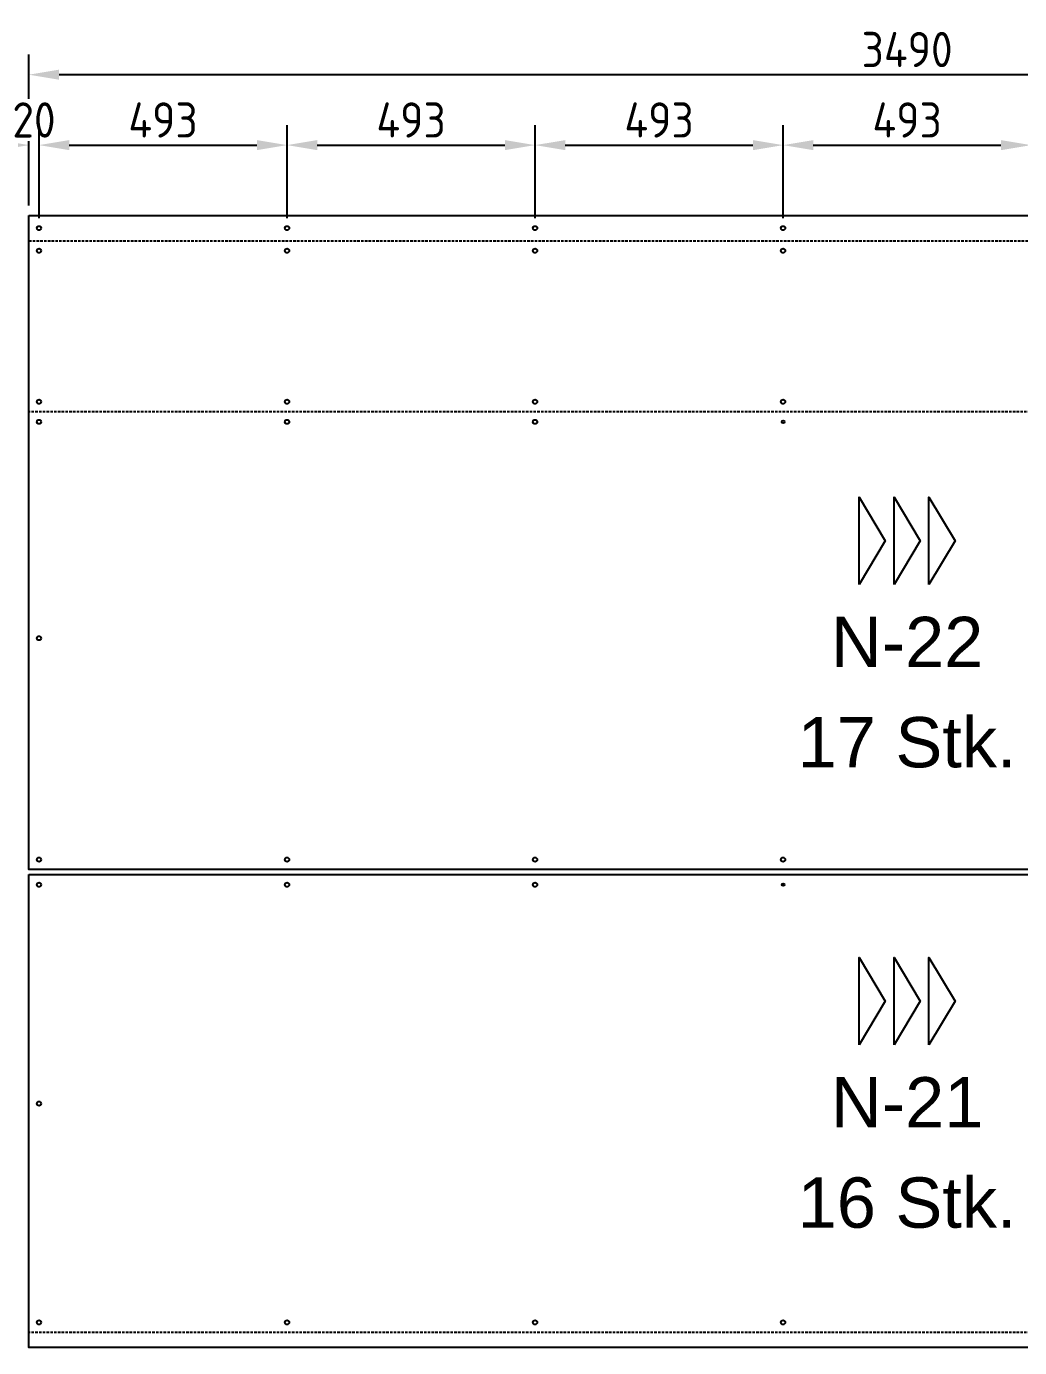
# Model space of a CAD drawing. Header units: millimetres. Extents: x 3800000 to 6300000, y 450000 to 1350000.
# Drawn here: x 4487000 to 4488973, y 1208670 to 1211296 of the extents above; entities that cross this region are included whole.
import ezdxf

# ---------------------------------------------------------------- set-up
doc = ezdxf.new("R2010")
doc.units = ezdxf.units.MM
doc.linetypes.add('Strichliert 5_2.5mm', pattern=[7.5, 5, -2.5])
for name, color, linetype, true_color in [('ANSICHT Paneel Verlegerichtung', 1, 'Continuous', 0xff0000), ('Bohr', 3, 'Continuous', 0x00ff00), ('FERTIGUNG 02 Bemassung Bohrung', 1, 'Continuous', 0xff0000), ('FERTIGUNG 02 Bemassung Geometrie', 212, 'Continuous', 0xcc00cc), ('FERTIGUNG 04 Fräsung Rückseite 135°', 5, 'Strichliert 5_2.5mm', 0x0000ff), ('FERTIGUNG 04 Fräsung Rückseite 90°', 4, 'Strichliert 5_2.5mm', 0x00ffff), ('Outside', 2, 'Continuous', 0xffff00), ('TXT', 7, 'Continuous', 0xffffff)]:
    doc.layers.add(name, color=color, linetype=linetype, true_color=true_color)
doc.styles.add('Arial Regular', font='arial.ttf')
doc.styles.add('ICC_M1_20', font='')
doc.styles.get('ICC_M1_20').set_extended_font_data('isocp2')
doc.dimstyles.new('ICC_M1_20', dxfattribs={"dimscale": 20, "dimtxt": 3.5, "dimasz": 3, "dimexe": 2, "dimexo": 1, "dimgap": 0.75, "dimtad": 1, "dimtoh": 1, "dimdec": 0, "dimzin": 4, "dimdsep": 46, "dimtxsty": 'ICC_M1_20', "dimcen": 2, "dimadec": 0, "dimazin": 1, "dimtfac": 1, "dimtdec": 4, "dimtix": 1, "dimtofl": 0, "dimtmove": 1, "dimatfit": 3, "dimfxl": 10, "dimfxlon": 1, "dimtfill": 1, "dimtfillclr": 256, "dimtolj": 1, "dimtzin": 1, "dimarcsym": 0})

# ---------------------------------------------------------------- blocks, each defined once
blk = doc.blocks.new('*D34')
at = {"layer": 'Defpoints', "color": 0}
for p in [(4487005, 1211200), (4487005, 1210920), (4490495, 1210920)]:
    blk.add_point(p, dxfattribs=at)
at = {"layer": 'FERTIGUNG 02 Bemassung Geometrie', "color": 0, "lineweight": -2}
for p, q in [((4487005, 1211000), (4487005, 1211240)), ((4490495, 1211000), (4490495, 1211240)), ((4490435, 1211200), (4487065, 1211200))]:
    blk.add_line(p, q, dxfattribs=at)
at = {"layer": 'FERTIGUNG 02 Bemassung Geometrie', "color": 0}
for points in [[(4487065, 1211210), (4487065, 1211190), (4487005, 1211200)], [(4490435, 1211190), (4490435, 1211210), (4490495, 1211200)]]:
    blk.add_solid(points, dxfattribs=at)
at = {"layer": 'FERTIGUNG 02 Bemassung Geometrie', "color": 0, "insert": (4488750, 1211250), "char_height": 70, "attachment_point": 5, "style": 'ICC_M1_20', "bg_fill": 3, "box_fill_scale": 1.1, "bg_fill_color": 9, "bg_fill_true_color": 13158600, "bg_fill_transparency": 0}
blk.add_mtext('\\A1;3490', dxfattribs=at)
blk = doc.blocks.new('*D35')
at = {"layer": 'Defpoints', "color": 0}
for p in [(4487005, 1210920), (4487025, 1210895)]:
    blk.add_point(p, dxfattribs=at)
at = {"layer": 'FERTIGUNG 02 Bemassung Bohrung', "color": 0, "lineweight": -2}
for p, q in [((4487005, 1210940), (4487005, 1211100)), ((4487025, 1210915), (4487025, 1211100)), ((4486945, 1211060), (4486885, 1211060)), ((4487085, 1211060), (4487145, 1211060))]:
    blk.add_line(p, q, dxfattribs=at)
at = {"layer": 'FERTIGUNG 02 Bemassung Bohrung', "color": 0}
for points in [[(4486945, 1211050), (4486945, 1211070), (4487005, 1211060)], [(4487085, 1211070), (4487085, 1211050), (4487025, 1211060)]]:
    blk.add_solid(points, dxfattribs=at)
at = {"layer": 'FERTIGUNG 02 Bemassung Bohrung', "color": 0, "insert": (4487015, 1211110), "char_height": 70, "attachment_point": 5, "style": 'ICC_M1_20', "bg_fill": 3, "box_fill_scale": 1.1, "bg_fill_color": 9, "bg_fill_true_color": 13158600, "bg_fill_transparency": 0}
blk.add_mtext('\\A1;20', dxfattribs=at)
at = {"layer": 'Defpoints', "color": 0}
blk.add_point((4487025, 1211060), dxfattribs=at)
blk = doc.blocks.new('*D36')
at = {"layer": 'Defpoints', "color": 0}
for p in [(4487517.9, 1211060), (4487025, 1210895), (4487517.9, 1210895)]:
    blk.add_point(p, dxfattribs=at)
at = {"layer": 'FERTIGUNG 02 Bemassung Bohrung', "color": 0, "lineweight": -2}
for p, q in [((4487025, 1210915), (4487025, 1211100)), ((4487517.9, 1210915), (4487517.9, 1211100)), ((4487085, 1211060), (4487457.9, 1211060))]:
    blk.add_line(p, q, dxfattribs=at)
at = {"layer": 'FERTIGUNG 02 Bemassung Bohrung', "color": 0}
for points in [[(4487085, 1211070), (4487085, 1211050), (4487025, 1211060)], [(4487457.9, 1211050), (4487457.9, 1211070), (4487517.9, 1211060)]]:
    blk.add_solid(points, dxfattribs=at)
at = {"layer": 'FERTIGUNG 02 Bemassung Bohrung', "color": 0, "insert": (4487271.4, 1211110), "char_height": 70, "attachment_point": 5, "style": 'ICC_M1_20', "bg_fill": 3, "box_fill_scale": 1.1, "bg_fill_color": 9, "bg_fill_true_color": 13158600, "bg_fill_transparency": 0}
blk.add_mtext('\\A1;493', dxfattribs=at)
blk = doc.blocks.new('*D37')
at = {"layer": 'Defpoints', "color": 0}
for p in [(4488010.7, 1211060), (4487517.9, 1210895), (4488010.7, 1210895)]:
    blk.add_point(p, dxfattribs=at)
at = {"layer": 'FERTIGUNG 02 Bemassung Bohrung', "color": 0, "lineweight": -2}
for p, q in [((4487517.9, 1210915), (4487517.9, 1211100)), ((4488010.7, 1210915), (4488010.7, 1211100)), ((4487577.9, 1211060), (4487950.7, 1211060))]:
    blk.add_line(p, q, dxfattribs=at)
at = {"layer": 'FERTIGUNG 02 Bemassung Bohrung', "color": 0}
for points in [[(4487577.9, 1211070), (4487577.9, 1211050), (4487517.9, 1211060)], [(4487950.7, 1211050), (4487950.7, 1211070), (4488010.7, 1211060)]]:
    blk.add_solid(points, dxfattribs=at)
at = {"layer": 'FERTIGUNG 02 Bemassung Bohrung', "color": 0, "insert": (4487764.3, 1211110), "char_height": 70, "attachment_point": 5, "style": 'ICC_M1_20', "bg_fill": 3, "box_fill_scale": 1.1, "bg_fill_color": 9, "bg_fill_true_color": 13158600, "bg_fill_transparency": 0}
blk.add_mtext('\\A1;493', dxfattribs=at)
blk = doc.blocks.new('*D38')
at = {"layer": 'Defpoints', "color": 0}
for p in [(4488503.6, 1211060), (4488010.7, 1210895), (4488503.6, 1210895)]:
    blk.add_point(p, dxfattribs=at)
at = {"layer": 'FERTIGUNG 02 Bemassung Bohrung', "color": 0, "lineweight": -2}
for p, q in [((4488010.7, 1210915), (4488010.7, 1211100)), ((4488503.6, 1210915), (4488503.6, 1211100)), ((4488070.7, 1211060), (4488443.6, 1211060))]:
    blk.add_line(p, q, dxfattribs=at)
at = {"layer": 'FERTIGUNG 02 Bemassung Bohrung', "color": 0}
for points in [[(4488070.7, 1211070), (4488070.7, 1211050), (4488010.7, 1211060)], [(4488443.6, 1211050), (4488443.6, 1211070), (4488503.6, 1211060)]]:
    blk.add_solid(points, dxfattribs=at)
at = {"layer": 'FERTIGUNG 02 Bemassung Bohrung', "color": 0, "insert": (4488257.1, 1211110), "char_height": 70, "attachment_point": 5, "style": 'ICC_M1_20', "bg_fill": 3, "box_fill_scale": 1.1, "bg_fill_color": 9, "bg_fill_true_color": 13158600, "bg_fill_transparency": 0}
blk.add_mtext('\\A1;493', dxfattribs=at)
blk = doc.blocks.new('*D39')
at = {"layer": 'Defpoints', "color": 0}
for p in [(4488996.4, 1211060), (4488503.6, 1210895), (4488996.4, 1210895)]:
    blk.add_point(p, dxfattribs=at)
at = {"layer": 'FERTIGUNG 02 Bemassung Bohrung', "color": 0, "lineweight": -2}
for p, q in [((4488503.6, 1210915), (4488503.6, 1211100)), ((4488996.4, 1210915), (4488996.4, 1211100)), ((4488563.6, 1211060), (4488936.4, 1211060))]:
    blk.add_line(p, q, dxfattribs=at)
at = {"layer": 'FERTIGUNG 02 Bemassung Bohrung', "color": 0}
for points in [[(4488563.6, 1211070), (4488563.6, 1211050), (4488503.6, 1211060)], [(4488936.4, 1211050), (4488936.4, 1211070), (4488996.4, 1211060)]]:
    blk.add_solid(points, dxfattribs=at)
at = {"layer": 'FERTIGUNG 02 Bemassung Bohrung', "color": 0, "insert": (4488750, 1211110), "char_height": 70, "attachment_point": 5, "style": 'ICC_M1_20', "bg_fill": 3, "box_fill_scale": 1.1, "bg_fill_color": 9, "bg_fill_true_color": 13158600, "bg_fill_transparency": 0}
blk.add_mtext('\\A1;493', dxfattribs=at)

msp = doc.modelspace()

# ---------------------------------------------------------------- linework, layer by layer
at = {"layer": 'ANSICHT Paneel Verlegerichtung'}
for points in [[(4488654.5, 1210186.5), (4488654.5, 1210360), (4488706.6, 1210273.3)], [(4488724, 1210186.5), (4488724, 1210360), (4488776, 1210273.3)], [(4488793.4, 1210186.5), (4488793.4, 1210360), (4488845.5, 1210273.3)], [(4488654.5, 1209271.5), (4488654.5, 1209445), (4488706.6, 1209358.3)], [(4488724, 1209271.5), (4488724, 1209445), (4488776, 1209358.3)], [(4488793.4, 1209271.5), (4488793.4, 1209445), (4488845.5, 1209358.3)]]:
    msp.add_lwpolyline(points, close=True, dxfattribs=at)
at = {"layer": 'Bohr', "linetype": 'ByBlock', "lineweight": -2}
for centre, radius in [((4487025, 1210895), 4.25), ((4487517.9, 1210895), 4.25), ((4488010.7, 1210895), 4.25), ((4488503.6, 1210895), 4.25), ((4487025, 1210850), 4.25), ((4487517.9, 1210850), 4.25), ((4488010.7, 1210850), 4.25), ((4488503.6, 1210850), 4.25), ((4487025, 1210550), 4.25), ((4487517.9, 1210550), 4.25), ((4488010.7, 1210550), 4.25), ((4488503.6, 1210550), 4.25), ((4487025, 1210510), 4.25), ((4487517.9, 1210510), 4.25), ((4488010.7, 1210510), 4.25), ((4488503.6, 1210510), 2.55), ((4487025, 1210080), 4.25), ((4487025, 1209640), 4.25), ((4487517.9, 1209640), 4.25), ((4488010.7, 1209640), 4.25), ((4488503.6, 1209640), 4.25), ((4487025, 1209590), 4.25), ((4487517.9, 1209590), 4.25), ((4488010.7, 1209590), 4.25), ((4488503.6, 1209590), 2.55), ((4487025, 1209155), 4.25), ((4487025, 1208720), 4.25), ((4487517.9, 1208720), 4.25), ((4488010.7, 1208720), 4.25), ((4488503.6, 1208720), 4.25)]:
    msp.add_circle(centre, radius, dxfattribs=at)
at = {"layer": 'FERTIGUNG 04 Fräsung Rückseite 135°'}
msp.add_line((4490495, 1210530), (4487005, 1210530), dxfattribs=at)
at = {"layer": 'FERTIGUNG 04 Fräsung Rückseite 90°'}
for p, q in [((4487005, 1210870), (4490495, 1210870)), ((4490495, 1208700), (4487005, 1208700))]:
    msp.add_line(p, q, dxfattribs=at)
at = {"layer": 'Outside', "linetype": 'ByBlock', "lineweight": -2}
for points in [[(4487005, 1210920), (4490495, 1210920), (4490495, 1209620), (4487005, 1209620)], [(4487005, 1209610), (4490495, 1209610), (4490495, 1208670), (4487005, 1208670)]]:
    msp.add_lwpolyline(points, close=True, dxfattribs=at)

# ---------------------------------------------------------------- texts
at = {"layer": 'TXT', "char_height": 100, "attachment_point": 5, "style": 'Arial Regular'}
for s, insert, width in [('N-22', (4488750, 1210072.5), 767.391), ('17 Stk.', (4488750, 1209872.5), 1011.957), ('N-21', (4488750, 1209157.5), 731.522), ('16 Stk.', (4488750, 1208957.5), 1011.957)]:
    msp.add_mtext(s, dxfattribs=dict(at, insert=insert, width=width))

# ---------------------------------------------------------------- next in the draw order: dimensions: what is measured, and where the dimension line sits
at = {"layer": 'FERTIGUNG 02 Bemassung Geometrie'}
dim = msp.add_linear_dim(base=(4487005, 1211200), p1=(4490495, 1210920), p2=(4487005, 1210920), text='3490', dimstyle='ICC_M1_20', override={"dimscale": 20, "dimtih": 0, "dimtoh": 0, "dimlfac": 1, "dimzin": 1, "dimsah": 0, "dimtzin": 4}, dxfattribs=at)
dim.commit()
dim.dimension.update_dxf_attribs({"geometry": '*D34', "text_midpoint": (4488750, 1211250)})

# ---------------------------------------------------------------- next in the draw order: dimensions: what is measured, and where the dimension line sits
at = {"layer": 'FERTIGUNG 02 Bemassung Bohrung'}
dim = msp.add_linear_dim(base=(4487025, 1211060), p1=(4487005, 1210920), p2=(4487025, 1210895), text='20', dimstyle='ICC_M1_20', override={"dimscale": 20, "dimtih": 0, "dimtoh": 0, "dimlfac": 1, "dimzin": 1, "dimsah": 0, "dimtzin": 4}, dxfattribs=at)
dim.commit()
dim.dimension.update_dxf_attribs({"geometry": '*D35', "text_midpoint": (4487015, 1211110)})

# ---------------------------------------------------------------- next in the draw order: dimensions: what is measured, and where the dimension line sits
dim = msp.add_linear_dim(base=(4487517.9, 1211060), p1=(4487025, 1210895), p2=(4487517.9, 1210895), text='493', dimstyle='ICC_M1_20', override={"dimscale": 20, "dimtih": 0, "dimtoh": 0, "dimlfac": 1, "dimzin": 1, "dimsah": 0, "dimtzin": 4}, dxfattribs=at)
dim.commit()
dim.dimension.update_dxf_attribs({"geometry": '*D36', "text_midpoint": (4487271.4, 1211110)})

# ---------------------------------------------------------------- next in the draw order: dimensions: what is measured, and where the dimension line sits
dim = msp.add_linear_dim(base=(4488010.7, 1211060), p1=(4487517.9, 1210895), p2=(4488010.7, 1210895), text='493', dimstyle='ICC_M1_20', override={"dimscale": 20, "dimtih": 0, "dimtoh": 0, "dimlfac": 1, "dimzin": 1, "dimsah": 0, "dimtzin": 4}, dxfattribs=at)
dim.commit()
dim.dimension.update_dxf_attribs({"geometry": '*D37', "text_midpoint": (4487764.3, 1211110)})

# ---------------------------------------------------------------- next in the draw order: dimensions: what is measured, and where the dimension line sits
dim = msp.add_linear_dim(base=(4488503.6, 1211060), p1=(4488010.7, 1210895), p2=(4488503.6, 1210895), text='493', dimstyle='ICC_M1_20', override={"dimscale": 20, "dimtih": 0, "dimtoh": 0, "dimlfac": 1, "dimzin": 1, "dimsah": 0, "dimtzin": 4}, dxfattribs=at)
dim.commit()
dim.dimension.update_dxf_attribs({"geometry": '*D38', "text_midpoint": (4488257.1, 1211110)})

# ---------------------------------------------------------------- next in the draw order: dimensions: what is measured, and where the dimension line sits
dim = msp.add_linear_dim(base=(4488996.4, 1211060), p1=(4488503.6, 1210895), p2=(4488996.4, 1210895), text='493', dimstyle='ICC_M1_20', override={"dimscale": 20, "dimtih": 0, "dimtoh": 0, "dimlfac": 1, "dimzin": 1, "dimsah": 0, "dimtzin": 4}, dxfattribs=at)
dim.commit()
dim.dimension.update_dxf_attribs({"geometry": '*D39', "text_midpoint": (4488750, 1211110)})

doc.saveas('drawing.dxf')
